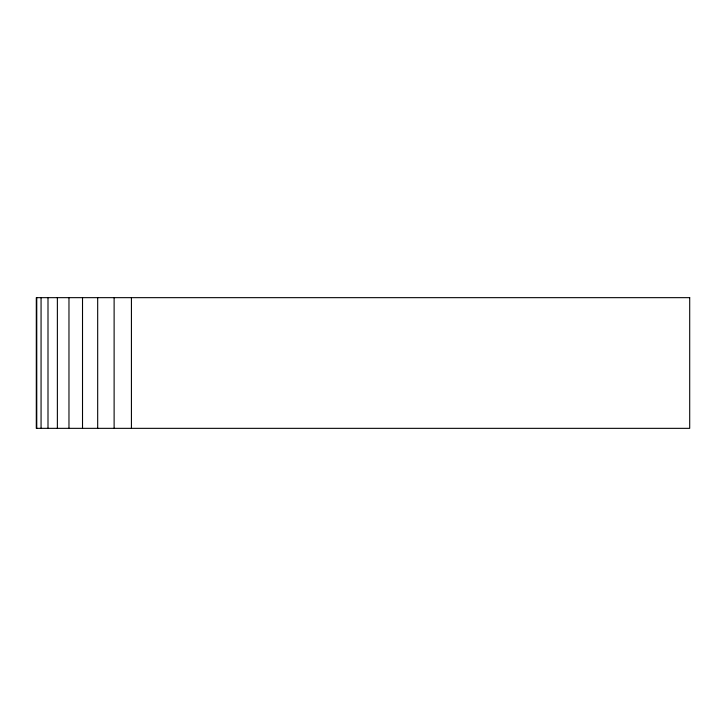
<?xml version="1.0" encoding="UTF-8"?>
<svg xmlns="http://www.w3.org/2000/svg" width="726" height="726" viewBox="0 0 726 726"><rect width="100%" height="100%" fill="white"/><g stroke="black" fill="none" stroke-linecap="round" stroke-linejoin="round"><path stroke-width="1.09" d="M131.424 297.66L131.424 428.34M114.118 297.66L114.118 428.34M97.683 297.66L97.683 428.34M82.519 297.66L82.519 428.34M68.97 297.66L68.97 428.34M57.372 297.66L57.372 428.34M47.998 297.66L47.998 428.34M41.064 297.66L41.064 428.34M36.754 297.66L36.754 428.34M689.7 297.66L36.3 297.66L36.3 428.34L689.7 428.34L689.7 297.66"/></g></svg>
